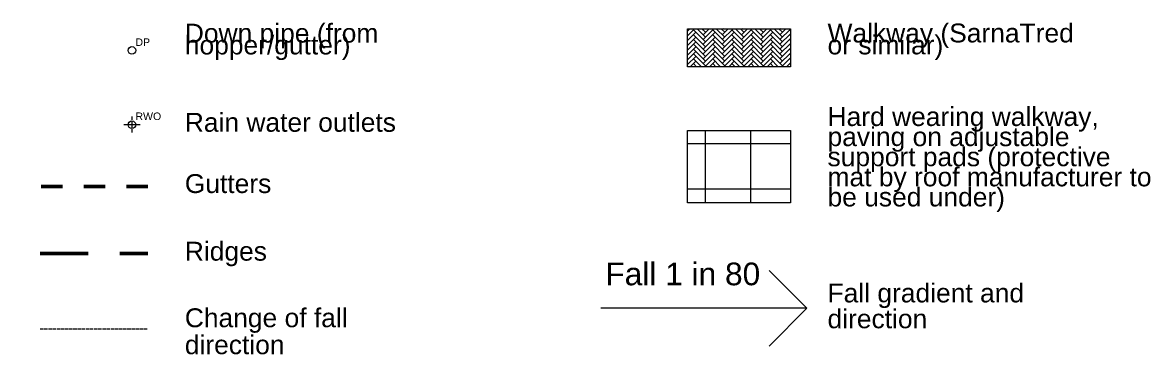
# Model space of a CAD drawing. Header units: millimetres. Extents: x -50172 to 145343, y -110728 to 25069.
# Drawn here: x 130411 to 145343, y -110728 to -106332 of the extents above; entities that cross this region are included whole.
import ezdxf

# ---------------------------------------------------------------- set-up
doc = ezdxf.new("R2010")
doc.units = ezdxf.units.MM
doc.header["$MEASUREMENT"] = 0
for name, pattern in [('Dashed', [564.444447, 282.222223, -282.222223]), ('Hidden Line', [55, 45, -10]), ('Long Dashed', [1058.333302, 634.99999, -423.333311])]:
    doc.linetypes.add(name, pattern=pattern)
doc.layers.add('A-20-M_Roof_Accessory', color=7, linetype='Continuous')
for name, color, linetype, lineweight in [('A-20-M_Roof_Accessory_Pen_No__1', 7, 'Continuous', 13), ('A-20-M_Roof_Accessory_Pen_No__156', 5, 'Continuous', 50), ('A-20-M_Roof_Accessory_Pen_No__176', 1, 'Continuous', 50), ('A-20-M_Roof_Pen_No__1', 7, 'Continuous', 13), ('A-20-M_Roof_Pen_No__2', 8, 'Continuous', 15), ('A-35-M_FFE_Sanitary_Pen_No__1', 7, 'Continuous', 13), ('A-95-P_Text_1_50_GA_Pen_No__1', 7, 'Continuous', 13), ('New_A-95-P_Text_1_50_GA_Pen_No__1', 7, 'Continuous', 13)]:
    doc.layers.add(name, color=color, linetype=linetype, lineweight=lineweight)
for name, color, linetype, lineweight, true_color in [('A-20-M_Roof_Accessory_Pen_No__61', 7, 'Continuous', 20, 0x6a6a6a), ('A-20-M_Roof_Accessory_Pen_No__81', 7, 'Continuous', 20, 0x6a6a6a), ('A-35-M_FFE_Sanitary_Pen_No__145', 7, 'Continuous', 0, 0xa6a6a6)]:
    doc.layers.add(name, color=color, linetype=linetype, lineweight=lineweight, true_color=true_color)
doc.styles.add('GENERATED_STYLE_4', font='')
doc.styles.get('GENERATED_STYLE_4').set_extended_font_data('Swis721 BT')

# ---------------------------------------------------------------- blocks, each defined once
blk = doc.blocks.new('Polyline_2_2', base_point=(140793, -110117))
at = {"layer": 'A-20-M_Roof_Accessory_Pen_No__1', "linetype": 'Continuous'}
for q in [(140293, -109617), (140293, -110617)]:
    blk.add_line((140793, -110117), q, dxfattribs=at)
at = {"layer": 'A-20-M_Roof_Accessory_Pen_No__81', "linetype": 'Continuous', "flags": 128}
blk.add_lwpolyline([(140793, -110117), (138067, -110117)], dxfattribs=at)

msp = doc.modelspace()

# ---------------------------------------------------------------- hatches: boundary and pattern name
at = {"layer": 'A-20-M_Roof_Pen_No__2', "linetype": 'Continuous'}
h = msp.add_hatch(dxfattribs=at)
h.set_pattern_fill('Grid_60x60_0002', color=256, style=0, pattern_type=2)
h.set_pattern_definition([(90, (139451.7, -107935.8), (-600, 0), []), (180, (139451.7, -107935.8), (0, 600), [])])
h.paths.add_polyline_path([(139214.5, -107759.4), (140577.2, -107759.4), (140577.2, -108721.2), (139214.5, -108721.2)])
at = {"layer": 'A-35-M_FFE_Sanitary_Pen_No__145', "linetype": 'Continuous'}
h = msp.add_hatch(dxfattribs=at)
h.set_pattern_fill('Strip_Floor_1_4_0002', color=256, style=0, pattern_type=2)
h.set_pattern_definition([(135, (139451.67, -106779.6), (254.56, 254.56), [225, -135]), (135, (139451.67, -106843.24), (254.56, 254.56), [225, -135]), (135, (139451.67, -106906.9), (254.56, 254.56), [225, -135]), (135, (139451.67, -106970.52), (254.56, 254.56), [225, -135]), (135, (139451.67, -107034.16), (254.56, 254.56), [225, -135]), (135, (139451.67, -107097.8), (254.56, 254.56), [225, -135]), (135, (139451.67, -107161.44), (254.56, 254.56), [225, -135]), (135, (139451.67, -107225.08), (254.56, 254.56), [225, -135]), (225, (139324.4, -106652.32), (-254.56, 254.56), [225, -135]), (225, (139324.4, -106715.96), (-254.56, 254.56), [225, -135]), (225, (139324.4, -106779.6), (-254.56, 254.56), [225, -135]), (225, (139324.4, -106843.24), (-254.56, 254.56), [225, -135]), (225, (139324.4, -106906.9), (-254.56, 254.56), [225, -135]), (225, (139324.4, -106970.52), (-254.56, 254.56), [225, -135]), (225, (139324.4, -107034.16), (-254.56, 254.56), [225, -135]), (225, (139324.4, -107097.8), (-254.56, 254.56), [225, -135])])
h.paths.add_polyline_path([(139214.5, -106414), (140577.2, -106414), (140577.2, -106916.7), (139214.5, -106916.7)])

# ---------------------------------------------------------------- linework, layer by layer
at = {"layer": 'A-20-M_Roof_Accessory_Pen_No__156', "linetype": 'Dashed', "flags": 128}
msp.add_lwpolyline([(132068.6, -108503), (130411.2, -108503)], dxfattribs=at)
at = {"layer": 'A-20-M_Roof_Accessory_Pen_No__176', "linetype": 'Long Dashed', "flags": 128}
msp.add_lwpolyline([(130642.8, -109390.2), (132068.6, -109390.2)], dxfattribs=at)
at = {"layer": 'A-20-M_Roof_Accessory_Pen_No__61', "linetype": 'Continuous', "flags": 128}
msp.add_lwpolyline([(131967.9, -107685), (131752, -107685)], dxfattribs=at)
at = {"layer": 'A-20-M_Roof_Accessory_Pen_No__61', "linetype": 'Continuous'}
for centre in [(131860, -106700.7), (131860, -107685)]:
    msp.add_circle(centre, 50, dxfattribs=at)
at = {"layer": 'A-20-M_Roof_Accessory_Pen_No__81', "linetype": 'Hidden Line', "flags": 128}
for points in [[(131860, -107577), (131860, -107793)], [(130642.8, -110387.8), (132068.6, -110387.8)]]:
    msp.add_lwpolyline(points, dxfattribs=at)
at = {"layer": 'A-20-M_Roof_Pen_No__1', "linetype": 'Continuous', "flags": 128}
msp.add_lwpolyline([(139214.5, -107759.4), (140577.2, -107759.4), (140577.2, -108721.2), (139214.5, -108721.2)], close=True, dxfattribs=at)
at = {"layer": 'A-35-M_FFE_Sanitary_Pen_No__1', "linetype": 'Continuous', "flags": 128}
msp.add_lwpolyline([(139214.5, -106414), (140577.2, -106414), (140577.2, -106916.7), (139214.5, -106916.7)], close=True, dxfattribs=at)

# ---------------------------------------------------------------- block references
at = {"layer": 'A-20-M_Roof_Accessory', "color": 251, "linetype": 'Continuous', "lineweight": 20, "true_color": 0x6a6a6a}
msp.add_blockref('Polyline_2_2', (140793, -110116.9), dxfattribs=at)

# ---------------------------------------------------------------- texts
at = {"layer": 'A-95-P_Text_1_50_GA_Pen_No__1', "linetype": 'Continuous', "char_height": 250, "attachment_point": 1, "style": 'GENERATED_STYLE_4'}
for s, insert, width, line_spacing_factor in [('\\A1;{\\fSwis721 BT|b0|i0|c0|p34;Down pipe (from hopper/gutter)}', (132559.4, -106347.3), 3009.31, 0.376091), ('\\A1;{\\fSwis721 BT|b0|i0|c0|p34;Walkway (SarnaTred or similar)}', (141068, -106345.1), 3461.578, 0.379371), ('\\A1;{\\fSwis721 BT|b0|i0|c0|p34;Hard wearing walkway, paving on adjustable support pads (protective mat by roof manufacturer to be used under)}', (141068, -107452.2), 4305.534, 0.638907), ('\\A1;{\\fSwis721 BT|b0|i0|c0|p34;Fall gradient and direction}', (141068, -109788.4), 3461.578, 0.821301), ('\\A1;{\\fSwis721 BT|b0|i0|c0|p34;Change of fall direction}', (132559.4, -110117), 2774.248, 0.857075)]:
    msp.add_mtext(s, dxfattribs=dict(at, insert=insert, width=width, line_spacing_factor=line_spacing_factor))
at = {"layer": 'A-95-P_Text_1_50_GA_Pen_No__1', "linetype": 'Continuous', "attachment_point": 1, "style": 'GENERATED_STYLE_4'}
for s, insert, char_height in [('\\A1;{\\fSwis721 BT|b0|i0|c0|p34;DP}', (131905.3, -106541.5), 100), ('\\A1;{\\fSwis721 BT|b0|i0|c0|p34;RWO}', (131905.3, -107523.1), 100), ('\\A1;{\\fSwis721 BT|b0|i0|c0|p34;Rain water outlets}', (132559.4, -107528.4), 250), ('\\A1;{\\fSwis721 BT|b0|i0|c0|p34;Gutters}', (132559.4, -108339.7), 250), ('\\A1;{\\fSwis721 BT|b0|i0|c0|p34;Ridges}', (132559.4, -109235.4), 250)]:
    msp.add_mtext(s, dxfattribs=dict(at, insert=insert, char_height=char_height))
at = {"layer": 'New_A-95-P_Text_1_50_GA_Pen_No__1', "linetype": 'Continuous', "insert": (139151.8, -109511.2), "char_height": 300.011, "attachment_point": 2, "style": 'GENERATED_STYLE_4'}
msp.add_mtext('\\A1;{\\fSwis721 BT|b0|i0|c0|p34;Fall 1 in 80}', dxfattribs=at)

doc.saveas('drawing.dxf')
